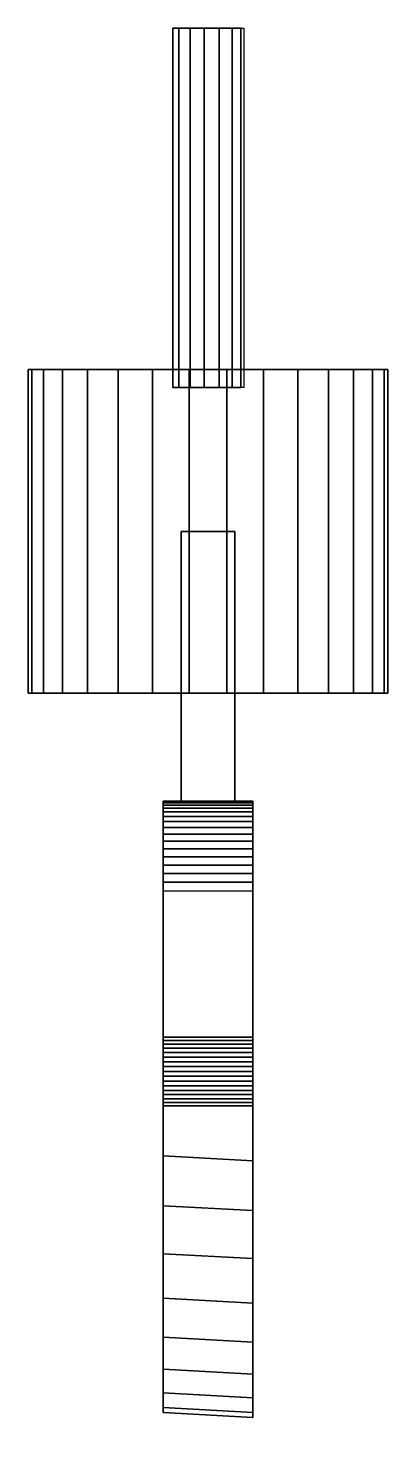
# Model space of a CAD drawing. Extents: x -10 to 10, y -40.9 to 37.
import ezdxf

# ---------------------------------------------------------------- set-up
doc = ezdxf.new("R2010")
doc.units = 0
doc.header["$MEASUREMENT"] = 0
doc.layers.add('ACESSORIO', color=107, linetype='Continuous')
doc.layers.add('CHAVE', color=160, linetype='Continuous')

msp = doc.modelspace()

# ---------------------------------------------------------------- linework, layer by layer
at = {"extrusion": (-1, 0, 0)}
for p, q in [((-2.5, -26, -14), (-2.5, -6, -14)), ((2.5, -26, -14), (2.5, -6, -14)), ((2.5, -6, -14), (2.5, -6, -4))]:
    msp.add_line(p, q, dxfattribs=at)
for p, q in [((-2.5, -6, 4), (-2.5, -6, -14)), ((-2.5, -6, -14), (-2.5, -6, 9)), ((-2.5, -26, -14), (-2.5, -6, -14)), ((2.5, -6, 9), (2.5, -6, -14)), ((2.5, -6, -14), (2.5, -26, -14)), ((-2.5, -11, 14), (-2.5, -26, 14)), ((2.5, -26, 14), (2.5, -11, 14)), ((-2.5, -19.12, -7.55), (-2.5, -19.12, 7.493)), ((2.5, -19.12, 7.493), (2.5, -19.12, -7.55)), ((-2.5, -22.939, 7.493), (-2.5, -22.939, -7.55)), ((2.5, -22.939, -7.55), (2.5, -22.939, 7.493))]:
    msp.add_line(p, q)
at = {"extrusion": (1, 0, 0)}
for centre in [(-11, 9, -2.5), (-11, 9, 2.5)]:
    msp.add_arc(centre, 5, 0, 90, dxfattribs=at)
at = {"extrusion": (-1, 0, 0)}
for centre, radius, start, end in [((21.029, 5.86, 2.5), 2.513, 40.53157, 139.46843), ((21.029, -5.917, 2.5), 2.513, 220.53157, 319.46843), ((21.029, 5.86, -2.5), 2.513, 40.53157, 139.46843), ((21.029, -5.917, -2.5), 2.513, 220.53157, 319.46843), ((26, 0, 2.5), 14.003, 268.8945, 91.1055), ((26.27, 0, -2.5), 14.003, 268.8945, 91.1055)]:
    msp.add_arc(centre, radius, start, end, dxfattribs=at)
at = {"layer": 'ACESSORIO', "extrusion": (0, -1, 0)}
msp.add_line((10, 18), (-10, 18), dxfattribs=at)
msp.add_line((10, 18), (-10, 18), dxfattribs=at)
at = {"layer": 'ACESSORIO'}
for points in [[(-1.5, -6, 4), (-1.5, -6, -4), (-1.5, 9, -4), (-1.5, 9, 4)], [(-1.5, -6, -4), (-1.5, -6, -4), (-1.5, -6, -4), (-1.5, 9, -4)], [(-1.5, 9, 4), (-1.5, 9, -4), (1.5, 9, -4), (1.5, 9, 4)], [(-1.5, 9, -4), (-1.5, -6, -4), (1.5, -6, -4), (1.5, 9, -4)], [(1.5, 9, 4), (1.5, 9, 4), (-1.5, 9, 4)], [(1.5, 9, 4), (1.5, -6, 4), (-1.5, -6, 4), (-1.5, 9, 4)], [(1.5, 9, 4), (1.5, 9, -4), (1.5, 9, 4)], [(1.5, 9, -4), (1.5, -6, -4), (1.5, -6, 4), (1.5, 9, 4)], [(1.5, -6, 4), (1.5, -6, -4), (-1.5, -6, -4), (-1.5, -6, 4)], [(1.5, -6, -4), (1.5, -6, -4), (-1.5, -6, -4)]]:
    msp.add_3dface(points, dxfattribs=at)
at = {"layer": 'CHAVE'}
for p, q in [((-2.5, -6, 9), (-2.5, -12.56, 8.246)), ((2.5, -6, 9), (2.5, -12.56, 8.246)), ((-2.5, -25.73, -14), (-2.5, -16, -14)), ((2.5, -26, -14), (2.5, -16, -14)), ((-2.5, -25.73, 14), (-2.5, -18.5, 14)), ((2.5, -18.5, 14), (2.5, -26, 14))]:
    msp.add_line(p, q, dxfattribs=at)
for points in [[(-2.5, -6, 9), (2.5, -6, 9), (2.5, -6, -14), (-2.5, -6, -14)], [(2.5, -26, -14), (-2.5, -25.73, -14), (-2.5, -6, -14), (2.5, -6, -14)], [(-2.5, -6, -14), (-2.5, -15.865, -14), (-2.5, -19.12, -7.55), (-2.5, -6, 9)], [(-2.5, -6, 9), (-2.5, -19.12, -7.55), (-2.5, -19.12, 7.493)], [(2.5, -19.12, -7.55), (2.5, -16, -14), (2.5, -6, -14), (2.5, -6, 9)], [(2.5, -19.12, 7.493), (2.5, -19.12, -7.55), (2.5, -6, 9)], [(-2.5, -25.73, 14), (2.5, -26, 14), (2.5, -11, 14), (-2.5, -11, 14)], [(-2.5, -11, 14), (-2.5, -12.56, 8.246), (-2.5, -19.12, 7.493), (-2.5, -18.5, 14)], [(2.5, -18.5, 14), (2.5, -19.12, 7.493), (2.5, -12.56, 8.246), (2.5, -11, 14)], [(-2.5, -19.12, 7.493), (2.5, -19.12, 7.493), (2.5, -19.12, -7.55), (-2.5, -19.12, -7.55)], [(2.5, -22.939, 7.493), (-2.5, -22.939, 7.493), (-2.5, -22.939, -7.55), (2.5, -22.939, -7.55)]]:
    msp.add_3dface(points, dxfattribs=at)

# ---------------------------------------------------------------- meshes
at = {"layer": 'ACESSORIO'}
mesh = msp.add_polymesh((2, 15), dxfattribs=dict(at, n_close=True))
for k, corner in enumerate([(2, 17, 5), (1.827, 17, 5.813), (1.338, 17, 6.486), (0.618, 17, 6.902), (-0.209, 17, 6.989), (-1, 17, 6.732), (-1.618, 17, 6.176), (-1.956, 17, 5.416), (-1.956, 17, 4.584), (-1.618, 17, 3.824), (-1, 17, 3.268), (-0.209, 17, 3.011), (0.618, 17, 3.098), (1.338, 17, 3.514), (1.827, 17, 4.187), (2, 37, 5), (1.827, 37, 5.813), (1.338, 37, 6.486), (0.618, 37, 6.902), (-0.209, 37, 6.989), (-1, 37, 6.732), (-1.618, 37, 6.176), (-1.956, 37, 5.416), (-1.956, 37, 4.584), (-1.618, 37, 3.824), (-1, 37, 3.268), (-0.209, 37, 3.011), (0.618, 37, 3.098), (1.338, 37, 3.514), (1.827, 37, 4.187)]):
    mesh.set_mesh_vertex(divmod(k, 15), corner)
mesh = msp.add_polymesh((2, 16), dxfattribs=at)
for k, corner in enumerate([(-10, 0), (-9.781, 0, 2.079), (-9.135, 0, 4.067), (-8.09, 0, 5.878), (-6.691, 0, 7.431), (-5, 0, 8.66), (-3.09, 0, 9.511), (-1.045, 0, 9.945), (1.045, 0, 9.945), (3.09, 0, 9.511), (5, 0, 8.66), (6.691, 0, 7.431), (8.09, 0, 5.878), (9.135, 0, 4.067), (9.781, 0, 2.079), (10, 0), (-10, 18), (-9.781, 18, 2.079), (-9.135, 18, 4.067), (-8.09, 18, 5.878), (-6.691, 18, 7.431), (-5, 18, 8.66), (-3.09, 18, 9.511), (-1.045, 18, 9.945), (1.045, 18, 9.945), (3.09, 18, 9.511), (5, 18, 8.66), (6.691, 18, 7.431), (8.09, 18, 5.878), (9.135, 18, 4.067), (9.781, 18, 2.079), (10, 18)]):
    mesh.set_mesh_vertex(divmod(k, 16), corner)
mesh = msp.add_polymesh((2, 16), dxfattribs=at)
for k, corner in enumerate([(-10, 18), (-9.781, 18, -2.079), (-9.135, 18, -4.067), (-8.09, 18, -5.878), (-6.691, 18, -7.431), (-5, 18, -8.66), (-3.09, 18, -9.511), (-1.045, 18, -9.945), (1.045, 18, -9.945), (3.09, 18, -9.511), (5, 18, -8.66), (6.691, 18, -7.431), (8.09, 18, -5.878), (9.135, 18, -4.067), (9.781, 18, -2.079), (10, 18), (-10, 0), (-9.781, 0, -2.079), (-9.135, 0, -4.067), (-8.09, 0, -5.878), (-6.691, 0, -7.431), (-5, 0, -8.66), (-3.09, 0, -9.511), (-1.045, 0, -9.945), (1.045, 0, -9.945), (3.09, 0, -9.511), (5, 0, -8.66), (6.691, 0, -7.431), (8.09, 0, -5.878), (9.135, 0, -4.067), (9.781, 0, -2.079), (10, 0)]):
    mesh.set_mesh_vertex(divmod(k, 16), corner)
mesh = msp.add_polymesh((2, 16), dxfattribs=at)
for k, corner in enumerate([(-10, 18), (-9.781, 18, -2.079), (-9.135, 18, -4.067), (-8.09, 18, -5.878), (-6.691, 18, -7.431), (-5, 18, -8.66), (-3.09, 18, -9.511), (-1.045, 18, -9.945), (1.045, 18, -9.945), (3.09, 18, -9.511), (5, 18, -8.66), (6.691, 18, -7.431), (8.09, 18, -5.878), (9.135, 18, -4.067), (9.781, 18, -2.079), (10, 18), (-10, 18), (-9.781, 18, 2.079), (-9.135, 18, 4.067), (-8.09, 18, 5.878), (-6.691, 18, 7.431), (-5, 18, 8.66), (-3.09, 18, 9.511), (-1.045, 18, 9.945), (1.045, 18, 9.945), (3.09, 18, 9.511), (5, 18, 8.66), (6.691, 18, 7.431), (8.09, 18, 5.878), (9.135, 18, 4.067), (9.781, 18, 2.079), (10, 18)]):
    mesh.set_mesh_vertex(divmod(k, 16), corner)
mesh = msp.add_polymesh((2, 16), dxfattribs=at)
for k, corner in enumerate([(-10, 0), (-9.781, 0, 2.079), (-9.135, 0, 4.067), (-8.09, 0, 5.878), (-6.691, 0, 7.431), (-5, 0, 8.66), (-3.09, 0, 9.511), (-1.045, 0, 9.945), (1.045, 0, 9.945), (3.09, 0, 9.511), (5, 0, 8.66), (6.691, 0, 7.431), (8.09, 0, 5.878), (9.135, 0, 4.067), (9.781, 0, 2.079), (10, 0), (-10, 0), (-9.781, 0, -2.079), (-9.135, 0, -4.067), (-8.09, 0, -5.878), (-6.691, 0, -7.431), (-5, 0, -8.66), (-3.09, 0, -9.511), (-1.045, 0, -9.945), (1.045, 0, -9.945), (3.09, 0, -9.511), (5, 0, -8.66), (6.691, 0, -7.431), (8.09, 0, -5.878), (9.135, 0, -4.067), (9.781, 0, -2.079), (10, 0)]):
    mesh.set_mesh_vertex(divmod(k, 16), corner)
at = {"layer": 'CHAVE'}
mesh = msp.add_polymesh((2, 17), dxfattribs=at)
for k, corner in enumerate([(-2.5, -11, 14), (-2.5, -10.51, 13.976), (-2.5, -10.025, 13.904), (-2.5, -9.549, 13.785), (-2.5, -9.087, 13.619), (-2.5, -8.643, 13.41), (-2.5, -8.222, 13.157), (-2.5, -7.828, 12.865), (-2.5, -7.464, 12.536), (-2.5, -7.135, 12.172), (-2.5, -6.843, 11.778), (-2.5, -6.59, 11.357), (-2.5, -6.381, 10.913), (-2.5, -6.215, 10.451), (-2.5, -6.096, 9.975), (-2.5, -6.024, 9.49), (-2.5, -6, 9), (2.5, -11, 14), (2.5, -10.51, 13.976), (2.5, -10.025, 13.904), (2.5, -9.549, 13.785), (2.5, -9.087, 13.619), (2.5, -8.643, 13.41), (2.5, -8.222, 13.157), (2.5, -7.828, 12.865), (2.5, -7.464, 12.536), (2.5, -7.135, 12.172), (2.5, -6.843, 11.778), (2.5, -6.59, 11.357), (2.5, -6.381, 10.913), (2.5, -6.215, 10.451), (2.5, -6.096, 9.975), (2.5, -6.024, 9.49), (2.5, -6, 9)]):
    mesh.set_mesh_vertex(divmod(k, 17), corner)
mesh = msp.add_polymesh((2, 17), dxfattribs=at)
for k, corner in enumerate([(-2.5, -6, 9), (-2.5, -6.024, 9.49), (-2.5, -6.096, 9.975), (-2.5, -6.215, 10.451), (-2.5, -6.381, 10.913), (-2.5, -6.59, 11.357), (-2.5, -6.843, 11.778), (-2.5, -7.135, 12.172), (-2.5, -7.464, 12.536), (-2.5, -7.828, 12.865), (-2.5, -8.222, 13.157), (-2.5, -8.643, 13.41), (-2.5, -9.087, 13.619), (-2.5, -9.549, 13.785), (-2.5, -10.025, 13.904), (-2.5, -10.51, 13.976), (-2.5, -11, 14), (-2.5, -6, 9), (-2.5, -6.41, 8.953), (-2.5, -6.82, 8.906), (-2.5, -7.23, 8.859), (-2.5, -7.64, 8.812), (-2.5, -8.05, 8.764), (-2.5, -8.46, 8.717), (-2.5, -8.87, 8.67), (-2.5, -9.28, 8.623), (-2.5, -9.69, 8.576), (-2.5, -10.1, 8.529), (-2.5, -10.51, 8.482), (-2.5, -10.92, 8.435), (-2.5, -11.33, 8.388), (-2.5, -11.74, 8.34), (-2.5, -12.15, 8.293), (-2.5, -12.56, 8.246)]):
    mesh.set_mesh_vertex(divmod(k, 17), corner)
mesh = msp.add_polymesh((2, 17), dxfattribs=at)
for k, corner in enumerate([(2.5, -6, 9), (2.5, -6.024, 9.49), (2.5, -6.096, 9.975), (2.5, -6.215, 10.451), (2.5, -6.381, 10.913), (2.5, -6.59, 11.357), (2.5, -6.843, 11.778), (2.5, -7.135, 12.172), (2.5, -7.464, 12.536), (2.5, -7.828, 12.865), (2.5, -8.222, 13.157), (2.5, -8.643, 13.41), (2.5, -9.087, 13.619), (2.5, -9.549, 13.785), (2.5, -10.025, 13.904), (2.5, -10.51, 13.976), (2.5, -11, 14), (2.5, -6, 9), (2.5, -6.41, 8.953), (2.5, -6.82, 8.906), (2.5, -7.23, 8.859), (2.5, -7.64, 8.812), (2.5, -8.05, 8.764), (2.5, -8.46, 8.717), (2.5, -8.87, 8.67), (2.5, -9.28, 8.623), (2.5, -9.69, 8.576), (2.5, -10.1, 8.529), (2.5, -10.51, 8.482), (2.5, -10.92, 8.435), (2.5, -11.33, 8.388), (2.5, -11.74, 8.34), (2.5, -12.15, 8.293), (2.5, -12.56, 8.246)]):
    mesh.set_mesh_vertex(divmod(k, 17), corner)
mesh = msp.add_polymesh((2, 17), dxfattribs=at)
for k, corner in enumerate([(-2.5, -19.12, -7.55), (-2.5, -19.307, -7.746), (-2.5, -19.514, -7.921), (-2.5, -19.738, -8.072), (-2.5, -19.978, -8.199), (-2.5, -20.23, -8.299), (-2.5, -20.491, -8.371), (-2.5, -20.759, -8.415), (-2.5, -21.029, -8.429), (-2.5, -21.3, -8.415), (-2.5, -21.568, -8.371), (-2.5, -21.829, -8.299), (-2.5, -22.081, -8.199), (-2.5, -22.32, -8.072), (-2.5, -22.545, -7.921), (-2.5, -22.752, -7.746), (-2.5, -22.939, -7.55), (-2.5, -16, -14), (-2.5, -16.608, -14), (-2.5, -17.216, -14), (-2.5, -17.824, -14), (-2.5, -18.432, -14), (-2.5, -19.041, -14), (-2.5, -19.649, -14), (-2.5, -20.257, -14), (-2.5, -20.865, -14), (-2.5, -21.473, -14), (-2.5, -22.081, -14), (-2.5, -22.689, -14), (-2.5, -23.297, -14), (-2.5, -23.905, -14), (-2.5, -24.514, -14), (-2.5, -25.122, -14), (-2.5, -25.73, -14)]):
    mesh.set_mesh_vertex(divmod(k, 17), corner)
mesh = msp.add_polymesh((2, 17), dxfattribs=at)
for k, corner in enumerate([(2.5, -16, -14), (2.5, -16.625, -14), (2.5, -17.25, -14), (2.5, -17.875, -14), (2.5, -18.5, -14), (2.5, -19.125, -14), (2.5, -19.75, -14), (2.5, -20.375, -14), (2.5, -21, -14), (2.5, -21.625, -14), (2.5, -22.25, -14), (2.5, -22.875, -14), (2.5, -23.5, -14), (2.5, -24.125, -14), (2.5, -24.75, -14), (2.5, -25.375, -14), (2.5, -26, -14), (2.5, -19.12, -7.55), (2.5, -19.307, -7.746), (2.5, -19.514, -7.921), (2.5, -19.738, -8.072), (2.5, -19.978, -8.199), (2.5, -20.23, -8.299), (2.5, -20.491, -8.371), (2.5, -20.759, -8.415), (2.5, -21.029, -8.429), (2.5, -21.3, -8.415), (2.5, -21.568, -8.371), (2.5, -21.829, -8.299), (2.5, -22.081, -8.199), (2.5, -22.32, -8.072), (2.5, -22.545, -7.921), (2.5, -22.752, -7.746), (2.5, -22.939, -7.55)]):
    mesh.set_mesh_vertex(divmod(k, 17), corner)
mesh = msp.add_polymesh((2, 17), dxfattribs=at)
for k, corner in enumerate([(-2.5, -25.73, 14), (-2.5, -25.278, 14), (-2.5, -24.826, 14), (-2.5, -24.374, 14), (-2.5, -23.922, 14), (-2.5, -23.471, 14), (-2.5, -23.019, 14), (-2.5, -22.567, 14), (-2.5, -22.115, 14), (-2.5, -21.663, 14), (-2.5, -21.211, 14), (-2.5, -20.759, 14), (-2.5, -20.307, 14), (-2.5, -19.856, 14), (-2.5, -19.404, 14), (-2.5, -18.952, 14), (-2.5, -18.5, 14), (-2.5, -22.939, 7.493), (-2.5, -22.752, 7.689), (-2.5, -22.545, 7.864), (-2.5, -22.32, 8.015), (-2.5, -22.081, 8.142), (-2.5, -21.829, 8.242), (-2.5, -21.568, 8.314), (-2.5, -21.3, 8.358), (-2.5, -21.029, 8.372), (-2.5, -20.759, 8.358), (-2.5, -20.491, 8.314), (-2.5, -20.23, 8.242), (-2.5, -19.978, 8.142), (-2.5, -19.738, 8.015), (-2.5, -19.514, 7.864), (-2.5, -19.307, 7.689), (-2.5, -19.12, 7.493)]):
    mesh.set_mesh_vertex(divmod(k, 17), corner)
mesh = msp.add_polymesh((2, 17), dxfattribs=at)
for k, corner in enumerate([(2.5, -26, 14), (2.5, -25.531, 14), (2.5, -25.062, 14), (2.5, -24.594, 14), (2.5, -24.125, 14), (2.5, -23.656, 14), (2.5, -23.188, 14), (2.5, -22.719, 14), (2.5, -22.25, 14), (2.5, -21.781, 14), (2.5, -21.312, 14), (2.5, -20.844, 14), (2.5, -20.375, 14), (2.5, -19.906, 14), (2.5, -19.438, 14), (2.5, -18.969, 14), (2.5, -18.5, 14), (2.5, -22.939, 7.493), (2.5, -22.752, 7.689), (2.5, -22.545, 7.864), (2.5, -22.32, 8.015), (2.5, -22.081, 8.142), (2.5, -21.829, 8.242), (2.5, -21.568, 8.314), (2.5, -21.3, 8.358), (2.5, -21.029, 8.372), (2.5, -20.759, 8.358), (2.5, -20.491, 8.314), (2.5, -20.23, 8.242), (2.5, -19.978, 8.142), (2.5, -19.738, 8.015), (2.5, -19.514, 7.864), (2.5, -19.307, 7.689), (2.5, -19.12, 7.493)]):
    mesh.set_mesh_vertex(divmod(k, 17), corner)
mesh = msp.add_polymesh((2, 17), dxfattribs=at)
for k, corner in enumerate([(2.5, -19.12, 7.493), (2.5, -19.307, 7.689), (2.5, -19.514, 7.864), (2.5, -19.738, 8.015), (2.5, -19.978, 8.142), (2.5, -20.23, 8.242), (2.5, -20.491, 8.314), (2.5, -20.759, 8.358), (2.5, -21.029, 8.372), (2.5, -21.3, 8.358), (2.5, -21.568, 8.314), (2.5, -21.829, 8.242), (2.5, -22.081, 8.142), (2.5, -22.32, 8.015), (2.5, -22.545, 7.864), (2.5, -22.752, 7.689), (2.5, -22.939, 7.493), (-2.5, -19.12, 7.493), (-2.5, -19.307, 7.689), (-2.5, -19.514, 7.864), (-2.5, -19.738, 8.015), (-2.5, -19.978, 8.142), (-2.5, -20.23, 8.242), (-2.5, -20.491, 8.314), (-2.5, -20.759, 8.358), (-2.5, -21.029, 8.372), (-2.5, -21.3, 8.358), (-2.5, -21.568, 8.314), (-2.5, -21.829, 8.242), (-2.5, -22.081, 8.142), (-2.5, -22.32, 8.015), (-2.5, -22.545, 7.864), (-2.5, -22.752, 7.689), (-2.5, -22.939, 7.493)]):
    mesh.set_mesh_vertex(divmod(k, 17), corner)
mesh = msp.add_polymesh((2, 17), dxfattribs=at)
for k, corner in enumerate([(2.5, -19.12, -7.55), (2.5, -19.307, -7.746), (2.5, -19.514, -7.921), (2.5, -19.738, -8.072), (2.5, -19.978, -8.199), (2.5, -20.23, -8.299), (2.5, -20.491, -8.371), (2.5, -20.759, -8.415), (2.5, -21.029, -8.429), (2.5, -21.3, -8.415), (2.5, -21.568, -8.371), (2.5, -21.829, -8.299), (2.5, -22.081, -8.199), (2.5, -22.32, -8.072), (2.5, -22.545, -7.921), (2.5, -22.752, -7.746), (2.5, -22.939, -7.55), (-2.5, -19.12, -7.55), (-2.5, -19.307, -7.746), (-2.5, -19.514, -7.921), (-2.5, -19.738, -8.072), (-2.5, -19.978, -8.199), (-2.5, -20.23, -8.299), (-2.5, -20.491, -8.371), (-2.5, -20.759, -8.415), (-2.5, -21.029, -8.429), (-2.5, -21.3, -8.415), (-2.5, -21.568, -8.371), (-2.5, -21.829, -8.299), (-2.5, -22.081, -8.199), (-2.5, -22.32, -8.072), (-2.5, -22.545, -7.921), (-2.5, -22.752, -7.746), (-2.5, -22.939, -7.55)]):
    mesh.set_mesh_vertex(divmod(k, 17), corner)
mesh = msp.add_polymesh((2, 17), dxfattribs=at)
for k, corner in enumerate([(-2.5, -22.939, -7.55), (-2.5, -22.939, -6.61), (-2.5, -22.939, -5.669), (-2.5, -22.939, -4.729), (-2.5, -22.939, -3.789), (-2.5, -22.939, -2.849), (-2.5, -22.939, -1.909), (-2.5, -22.939, -0.969), (-2.5, -22.939, -0.029), (-2.5, -22.939, 0.912), (-2.5, -22.939, 1.852), (-2.5, -22.939, 2.792), (-2.5, -22.939, 3.732), (-2.5, -22.939, 4.672), (-2.5, -22.939, 5.612), (-2.5, -22.939, 6.552), (-2.5, -22.939, 7.493), (-2.5, -25.73, -14), (-2.5, -28.5, -13.778), (-2.5, -31.171, -13.013), (-2.5, -33.638, -11.736), (-2.5, -35.805, -9.996), (-2.5, -37.586, -7.863), (-2.5, -38.911, -5.421), (-2.5, -39.727, -2.765), (-2.5, -40.003), (-2.5, -39.727, 2.765), (-2.5, -38.911, 5.421), (-2.5, -37.586, 7.863), (-2.5, -35.805, 9.996), (-2.5, -33.638, 11.736), (-2.5, -31.171, 13.013), (-2.5, -28.5, 13.778), (-2.5, -25.73, 14)]):
    mesh.set_mesh_vertex(divmod(k, 17), corner)
mesh = msp.add_polymesh((2, 17), dxfattribs=at)
for k, corner in enumerate([(2.5, -22.939, -7.55), (2.5, -22.939, -6.61), (2.5, -22.939, -5.669), (2.5, -22.939, -4.729), (2.5, -22.939, -3.789), (2.5, -22.939, -2.849), (2.5, -22.939, -1.909), (2.5, -22.939, -0.969), (2.5, -22.939, -0.029), (2.5, -22.939, 0.912), (2.5, -22.939, 1.852), (2.5, -22.939, 2.792), (2.5, -22.939, 3.732), (2.5, -22.939, 4.672), (2.5, -22.939, 5.612), (2.5, -22.939, 6.552), (2.5, -22.939, 7.493), (2.5, -26, -14), (2.5, -28.77, -13.778), (2.5, -31.441, -13.013), (2.5, -33.909, -11.736), (2.5, -36.076, -9.996), (2.5, -37.856, -7.863), (2.5, -39.181, -5.421), (2.5, -39.997, -2.765), (2.5, -40.273), (2.5, -39.997, 2.765), (2.5, -39.181, 5.421), (2.5, -37.856, 7.863), (2.5, -36.076, 9.996), (2.5, -33.909, 11.736), (2.5, -31.441, 13.013), (2.5, -28.77, 13.778), (2.5, -26, 14)]):
    mesh.set_mesh_vertex(divmod(k, 17), corner)
mesh = msp.add_polymesh((2, 17), dxfattribs=at)
for k, corner in enumerate([(-2.5, -25.73, 14), (-2.5, -28.5, 13.778), (-2.5, -31.171, 13.013), (-2.5, -33.638, 11.736), (-2.5, -35.805, 9.996), (-2.5, -37.586, 7.863), (-2.5, -38.911, 5.421), (-2.5, -39.727, 2.765), (-2.5, -40.003), (-2.5, -39.727, -2.765), (-2.5, -38.911, -5.421), (-2.5, -37.586, -7.863), (-2.5, -35.805, -9.996), (-2.5, -33.638, -11.736), (-2.5, -31.171, -13.013), (-2.5, -28.5, -13.778), (-2.5, -25.73, -14), (2.5, -26, 14), (2.5, -28.77, 13.778), (2.5, -31.441, 13.013), (2.5, -33.909, 11.736), (2.5, -36.076, 9.996), (2.5, -37.856, 7.863), (2.5, -39.181, 5.421), (2.5, -39.997, 2.765), (2.5, -40.273), (2.5, -39.997, -2.765), (2.5, -39.181, -5.421), (2.5, -37.856, -7.863), (2.5, -36.076, -9.996), (2.5, -33.909, -11.736), (2.5, -31.441, -13.013), (2.5, -28.77, -13.778), (2.5, -26, -14)]):
    mesh.set_mesh_vertex(divmod(k, 17), corner)

doc.saveas('drawing.dxf')
